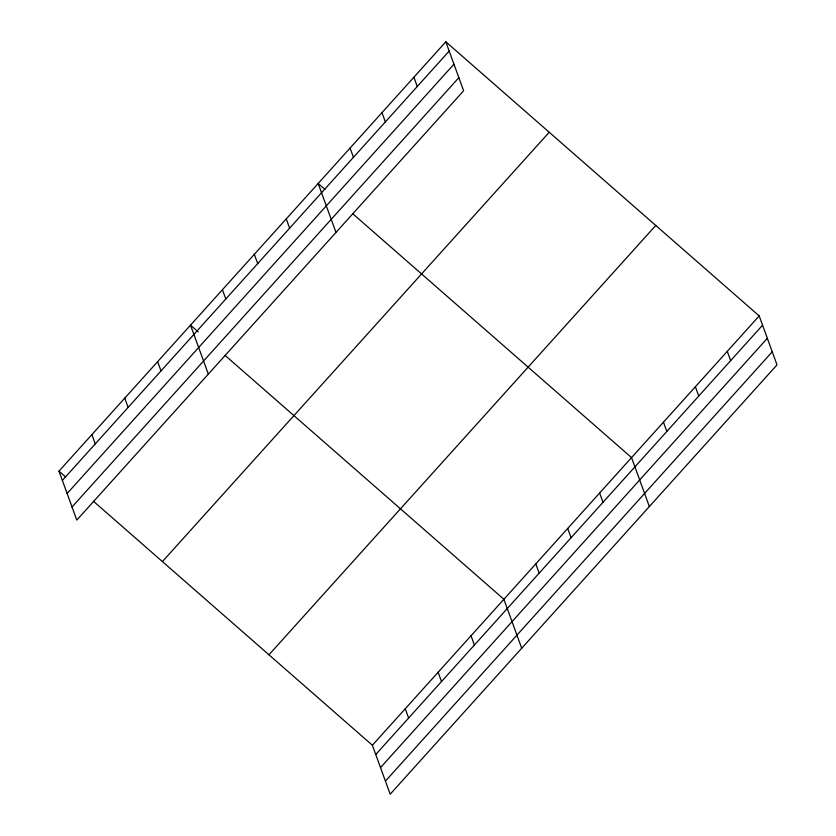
<?xml version="1.0" encoding="UTF-8"?>
<svg xmlns="http://www.w3.org/2000/svg" width="836" height="836" viewBox="0 0 836 836"><rect width="100%" height="100%" fill="white"/><g stroke="black" fill="none" stroke-linecap="round" stroke-linejoin="round"><path stroke-width="1.25" d="M445.807 41.8L463.625 90.748L76.807 520.076L58.99 471.128L445.807 41.8L759.192 315.924L777.01 364.872L390.193 794.2L372.375 745.252L93.465 501.276M62.376 480.397L449.183 51.08M67.141 493.491L453.948 64.173M72.042 506.982L458.859 77.664M162.414 561.583L549.221 132.266M268.962 654.787L655.769 225.459M372.375 745.252L759.192 315.924M375.751 754.521L762.568 325.204M380.516 767.615L767.333 338.298M385.427 781.106L772.234 351.789M324.859 189.344L318.161 183.481L335.978 232.429M352.635 213.629L631.535 457.605L649.353 506.553M198.174 331.85L190.514 325.152L208.331 374.11M224.988 355.31L503.889 599.276L521.706 648.234M58.99 471.128L65.699 476.99M727.278 351.339L730.654 360.619M695.364 386.765L698.739 396.034M663.45 422.18L666.825 431.46M599.631 493.021L603.007 502.3M413.893 77.215L417.279 86.495M567.717 528.436L571.092 537.715M381.989 112.641L385.365 121.92M535.803 563.861L539.178 573.13M350.075 148.056L353.45 157.335M471.013 635.768L474.388 645.047M286.246 218.896L289.622 228.176M438.127 672.259L441.512 681.539M254.332 254.311L257.718 263.591M405.251 708.75L408.626 718.03M222.428 289.737L225.804 299.006M157.638 361.643L161.014 370.923M124.752 398.135L128.127 407.414M91.876 434.626L95.252 443.906"/></g></svg>
